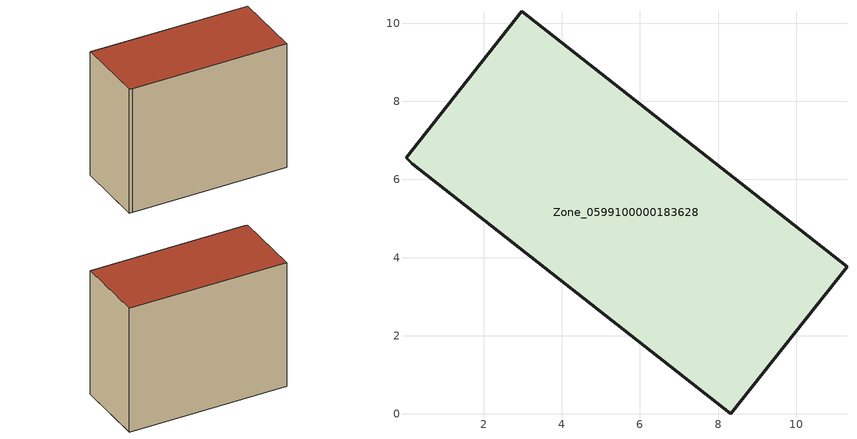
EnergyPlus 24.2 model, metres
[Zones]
Zone_0599100000183628
 floor ground (C_G): 0.17,6.4 0.02,6.56 2.98,10.31 11.3,3.77 8.33,0 z0.1
 wall outside (C_F): 11.3,3.77 2.98,10.31 0.02,6.56 0.17,6.4 8.33,0 11.3,3.77 z0.1:8.67
 roof outside (C_R): 0.02,6.56 0.17,6.4 8.33,0 11.3,3.77 2.98,10.31 z8.67
[BUILDING]
Pand.0599100000183628: North Axis=0; Terrain=City; Loads Convergence Tolerance Value=0.04; Temperature Convergence Tolerance Value=0.4; Solar Distribution=FullExterior; Maximum Number of Warmup Days=25; Minimum Number of Warmup Days=1
[Site:Location]
Rotterdam.The.Hague.AP_ZH_NLD Design_Conditions: Latitude=51.96; Longitude=4.45; Time Zone=1; Elevation=-4.5
[SITE:GROUNDTEMPERATURE:BUILDINGSURFACE]
18, 18, 18, 18, 18, 18, 18, 18, 18, 18, 18, 18
[MATERIAL] Thermal Absorptance=0.9; Solar Absorptance=0.7; Visible Absorptance=0.7
Name | Roughness | Thickness | Conductivity | Density | Specific Heat
G.TI.1975-1991 | MediumSmooth | 0.15 | 0.288461 | 540 | 1210
F.TI.1975-1991 | Rough | 0.3 | 0.230769 | 1920 | 840
R.TI.1975-1991 | MediumRough | 0.2 | 0.153846 | 1500 | 1000
[CONSTRUCTION]
C_G: G.TI.1975-1991
C_F: F.TI.1975-1991
C_R: R.TI.1975-1991
[ZONE]
Zone_0599100000183628: Type=1; Multiplier=1; Ceiling Height=Autocalculate; Volume=Autocalculate; Floor Area=autocalculate; Part of Total Floor Area=Yes
[ZONEINFILTRATION:DESIGNFLOWRATE]
Infil_Zone_0599100000183628: Zone or ZoneList or Space or SpaceList=Zone_0599100000183628; Schedule=AlwaysOn; Design Flow Rate Calculation Method=Flow/Area; Flow Rate per Floor Area=0.003; Constant Term Coefficient=1; Temperature Term Coefficient=0; Velocity Term Coefficient=0; Velocity Squared Term Coefficient=0
[HVACTEMPLATE:ZONE:IDEALLOADSAIRSYSTEM]
Zone_0599100000183628: Maximum Heating Supply Air Temperature=50; Minimum Cooling Supply Air Temperature=13; Maximum Heating Supply Air Humidity Ratio=0.0156; Minimum Cooling Supply Air Humidity Ratio=0.0077; Heating Limit=NoLimit; Cooling Limit=NoLimit; Dehumidification Control Type=ConstantSensibleHeatRatio; Cooling Sensible Heat Ratio=0.7; Dehumidification Setpoint=60; Humidification Control Type=None; Humidification Setpoint=30; Outdoor Air Method=None; Outdoor Air Flow Rate per Person=0.00944; Outdoor Air Flow Rate per Zone Floor Area=0; Outdoor Air Flow Rate per Zone=0; Demand Controlled Ventilation Type=None; Outdoor Air Economizer Type=NoEconomizer; Heat Recovery Type=None; Sensible Heat Recovery Effectiveness=0.7; Latent Heat Recovery Effectiveness=0.65
[ZONECONTROL:THERMOSTAT]
ThermostatControl_Zone_0599100000183628: Zone or ZoneList=Zone_0599100000183628; Control Type Schedule=DualSetpointControlType; Control 1=Thermostat_Zone_0599100000183628; Temperature Difference Between Cutout And Setpoint=0
[THERMOSTATSETPOINT:DUALSETPOINT]
Thermostat_Zone_0599100000183628: Heating Setpoint Temperature Schedule=HeatingSetpoint_Zone_0599100000183628; Cooling Setpoint Temperature Schedule=CoolingSetpoint_Zone_0599100000183628
[SCHEDULE:COMPACT]
HeatingSetpoint_Zone_0599100000183628: Through: 12/31, For: AllDays, Until: 24:00, 21
CoolingSetpoint_Zone_0599100000183628: Through: 12/31, For: AllDays, Until: 24:00, 24
DualSetpointControlType: Through: 12/31, For: AllDays, Until: 24:00, 4
AlwaysOn: Through: 12/31, For: AllDays, Until: 24:00, 1
